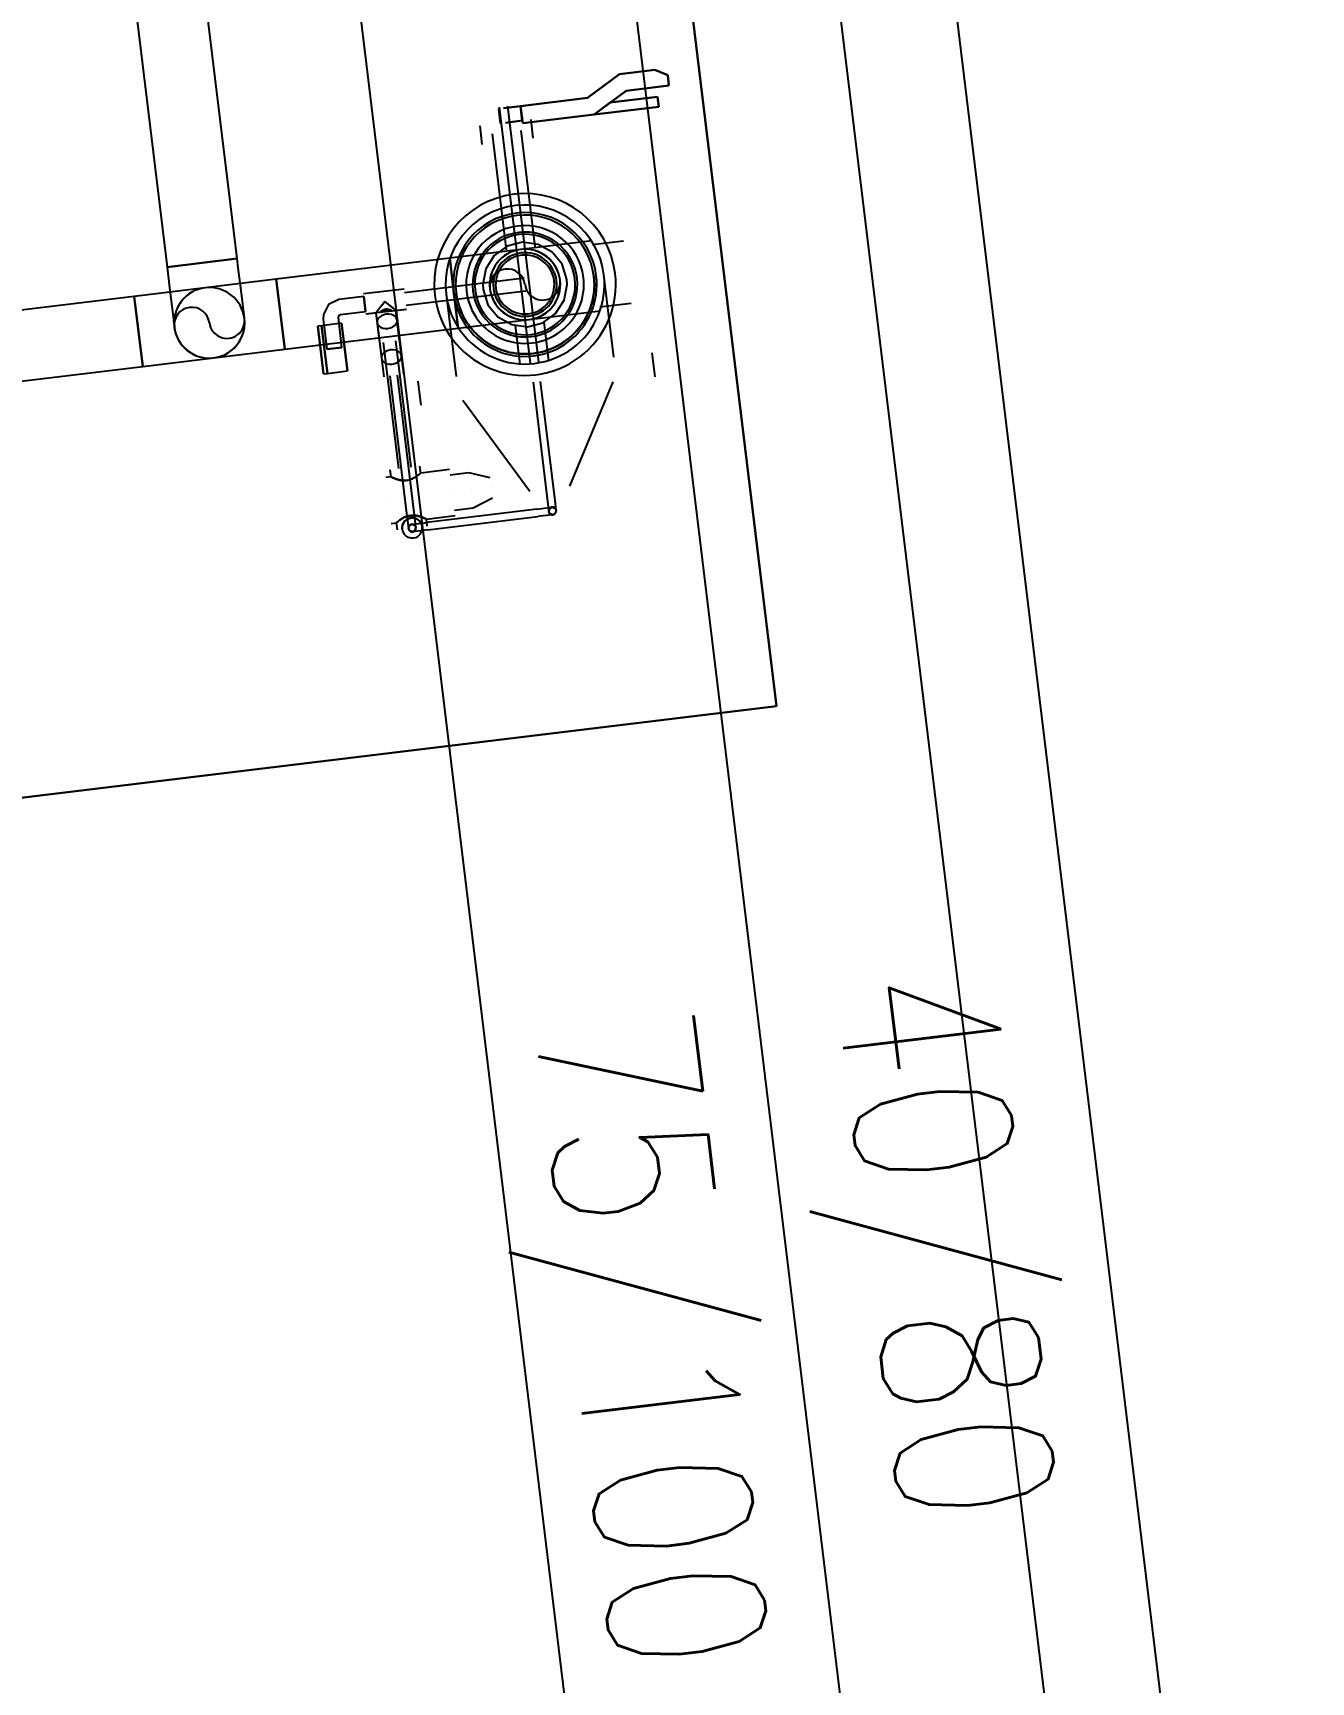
# Model space of a CAD drawing. Header units: millimetres. Extents: x 400382 to 401276, y 4543898 to 4544126.
# Drawn here: x 400461.587 to 400463.195, y 4544068.945 to 4544071.019 of the extents above; entities that cross this region are included whole.
import ezdxf
from ezdxf.enums import TextEntityAlignment as Align

# ---------------------------------------------------------------- set-up
doc = ezdxf.new("R2010")
doc.units = ezdxf.units.MM
doc.linetypes.add('AKS', pattern=[3, 2.5, -0.25, 0, -0.25])
doc.linetypes.add('HIDDEN', pattern=[0.375, 0.25, -0.125])
for name, color, linetype in [('aks prota', 2, 'AKS'), ('kiriş boyutu prota', 6, 'Continuous'), ('kiriş prota', 6, 'Continuous'), ('kolon tarama prota', 252, 'Continuous'), ('merdiven prota', 2, 'Continuous')]:
    doc.layers.add(name, color=color, linetype=linetype)
doc.styles.add('TKIRIS', font='romanstw.shx')

# ---------------------------------------------------------------- blocks, each defined once
blk = doc.blocks.new('17.60 mekanik')
at = {"layer": 'kolon tarama prota'}
for p, q in [((137336.75, 64365.51), (137231.25, 64442.17)), ((137424.17, 64376.86), (137335.17, 64441.51)), ((137335.17, 64441.51), (137424.17, 64376.86)), ((137226.02, 64434.98), (137331.53, 64358.32)), ((137355.15, 64420.18), (137352.5, 64416.54)), ((137352.5, 64416.54), (137355.15, 64420.18)), ((137354.61, 64415.73), (137357.8, 64420.13)), ((137357.8, 64420.13), (137354.61, 64415.73)), ((137356.75, 64420.89), (137355.15, 64420.18)), ((137355.15, 64420.18), (137356.75, 64420.89)), ((137355.15, 64420.18), (137355.15, 64420.18)), ((137357.8, 64420.13), (137356.75, 64420.89)), ((137356.75, 64420.89), (137357.8, 64420.13)), ((137356.75, 64420.89), (137356.75, 64420.89)), ((137357.8, 64420.13), (137357.8, 64420.13)), ((137354.09, 64410.75), (137358.89, 64417.36)), ((137358.89, 64417.36), (137354.09, 64410.75)), ((137357.87, 64418.1), (137354.35, 64413.24)), ((137354.35, 64413.24), (137357.87, 64418.1)), ((137358.89, 64417.36), (137357.87, 64418.1)), ((137357.87, 64418.1), (137358.89, 64417.36)), ((137357.87, 64418.1), (137357.87, 64418.1)), ((137358.89, 64417.36), (137358.89, 64417.36)), ((137352.5, 64416.54), (137351.98, 64411.56)), ((137351.98, 64411.56), (137352.5, 64416.54)), ((137352.5, 64416.54), (137352.5, 64416.54)), ((137354.09, 64410.75), (137354.61, 64415.73)), ((137354.61, 64415.73), (137354.09, 64410.75)), ((137354.61, 64415.73), (137354.61, 64415.73)), ((137354.35, 64413.24), (137354.09, 64410.75)), ((137354.09, 64410.75), (137354.35, 64413.24)), ((137354.35, 64413.24), (137354.35, 64413.24)), ((137351.98, 64411.56), (137346.98, 64404.69)), ((137346.98, 64404.69), (137351.98, 64411.56)), ((137351.98, 64411.56), (137351.98, 64411.56)), ((137348.75, 64403.41), (137354.09, 64410.75)), ((137354.09, 64410.75), (137348.75, 64403.41)), ((137354.09, 64410.75), (137354.09, 64410.75)), ((137354.09, 64410.75), (137354.09, 64410.75)), ((137345.56, 64403.07), (137345.56, 64403.07)), ((137345.56, 64403.07), (137345.56, 64403.07)), ((137345.56, 64403.07), (137345.56, 64403.07)), ((137345.56, 64403.07), (137345.56, 64403.07)), ((137346.98, 64404.69), (137345.72, 64402.95)), ((137345.72, 64402.95), (137346.98, 64404.69)), ((137345.72, 64402.95), (137345.72, 64402.95)), ((137372.13, 64384.44), (137345.88, 64403.51)), ((137348.47, 64401.63), (137345.88, 64403.51)), ((137346.98, 64404.69), (137348.75, 64403.41)), ((137348.75, 64403.41), (137346.98, 64404.69)), ((137346.98, 64404.69), (137346.98, 64404.69)), ((137346.98, 64404.69), (137346.98, 64404.69)), ((137346.98, 64404.69), (137348.48, 64403.6)), ((137348.48, 64403.6), (137346.98, 64404.69)), ((137348.48, 64403.6), (137347.22, 64401.86)), ((137347.22, 64401.86), (137348.48, 64403.6)), ((137348.48, 64403.6), (137348.48, 64403.6)), ((137348.75, 64403.41), (137348.75, 64403.41)), ((137350.06, 64403.81), (137349.13, 64404.49)), ((137351.03, 64403.11), (137350.1, 64403.78)), ((137345.23, 64402.62), (137371.49, 64383.55)), ((137345.23, 64402.62), (137347.82, 64400.74)), ((137345.33, 64402.41), (137346.83, 64401.33)), ((137347.22, 64401.86), (137347.22, 64401.86)), ((137347.22, 64401.86), (137347.22, 64401.86)), ((137347.22, 64401.86), (137347.22, 64401.86)), ((137348.15, 64401.18), (137348.15, 64401.18)), ((137348.15, 64401.18), (137348.15, 64401.18)), ((137348.15, 64401.18), (137348.15, 64401.18)), ((137348.15, 64401.18), (137348.15, 64401.18)), ((137348.19, 64401.15), (137348.19, 64401.15)), ((137348.19, 64401.15), (137348.19, 64401.15)), ((137348.19, 64401.15), (137348.19, 64401.15)), ((137348.19, 64401.15), (137348.19, 64401.15)), ((137361.15, 64394.01), (137349.27, 64402.64)), ((137345.31, 64399.23), (137346.24, 64398.56)), ((137346.28, 64398.53), (137347.21, 64397.85)), ((137347.11, 64399.67), (137358.99, 64391.03)), ((137349.12, 64400.48), (137349.12, 64400.48)), ((137349.12, 64400.48), (137349.12, 64400.48)), ((137365.49, 64399.7), (137354.91, 64385.14)), ((137368.93, 64396.87), (137368.93, 64396.87)), ((137368.93, 64396.87), (137368.93, 64396.87)), ((137369.09, 64397.09), (137369.09, 64397.09)), ((137369.09, 64397.09), (137369.09, 64397.09)), ((137378.12, 64391.77), (137369.68, 64397.9)), ((137362.11, 64379.92), (137372.69, 64394.48)), ((137383.44, 64393.89), (137380.97, 64395.68)), ((137360.07, 64392.52), (137360.07, 64392.52)), ((137360.07, 64392.52), (137360.07, 64392.52)), ((137363.16, 64390.28), (137354.24, 64378)), ((137363.16, 64390.28), (137354.24, 64378)), ((137355.52, 64377.07), (137364.44, 64389.34)), ((137355.52, 64377.07), (137364.44, 64389.34)), ((137363.8, 64389.81), (137363.8, 64389.81)), ((137363.8, 64389.81), (137363.8, 64389.81)), ((137363.8, 64389.81), (137363.8, 64389.81)), ((137363.8, 64389.81), (137363.8, 64389.81)), ((137372.89, 64385.48), (137368.91, 64388.37)), ((137386.23, 64376.66), (137380.32, 64389.59)), ((137367.83, 64386.89), (137367.83, 64386.89)), ((137367.83, 64386.89), (137367.83, 64386.89)), ((137354.91, 64385.14), (137341.98, 64367.34)), ((137354.91, 64385.14), (137358.51, 64382.53)), ((137358.51, 64382.53), (137354.91, 64385.14)), ((137366.74, 64385.4), (137370.73, 64382.5)), ((137358.51, 64382.53), (137358.51, 64382.53)), ((137358.51, 64382.53), (137358.51, 64382.53)), ((137358.51, 64382.53), (137362.11, 64379.92)), ((137362.11, 64379.92), (137358.51, 64382.53)), ((137358.67, 64382.75), (137358.67, 64382.75)), ((137358.67, 64382.75), (137358.67, 64382.75)), ((137371.81, 64383.99), (137371.81, 64383.99)), ((137371.81, 64383.99), (137371.81, 64383.99)), ((137371.81, 64383.99), (137371.81, 64383.99)), ((137371.81, 64383.99), (137371.81, 64383.99)), ((137372.24, 64383.68), (137372.24, 64383.68)), ((137372.24, 64383.68), (137372.24, 64383.68)), ((137372.24, 64383.68), (137372.24, 64383.68)), ((137372.24, 64383.68), (137372.24, 64383.68)), ((137373.5, 64382.18), (137385.71, 64373.31)), ((137373.78, 64382.56), (137373.78, 64382.56)), ((137373.78, 64382.56), (137373.78, 64382.56)), ((137386.27, 64374.08), (137374.06, 64382.95)), ((137349.18, 64362.12), (137362.11, 64379.92)), ((137357.92, 64381.72), (137366.37, 64375.58)), ((137374.72, 64381.88), (137374.72, 64381.88)), ((137374.72, 64381.88), (137374.72, 64381.88)), ((137374.72, 64381.88), (137374.72, 64381.88)), ((137374.72, 64381.88), (137374.72, 64381.88)), ((137353.85, 64378.28), (137350.83, 64374.12)), ((137353.85, 64378.28), (137350.83, 64374.12)), ((137347.75, 64271.68), (137424.17, 64376.86)), ((137424.17, 64376.86), (137347.75, 64271.68)), ((137354.84, 64375.32), (137355.91, 64376.79)), ((137354.88, 64377.53), (137354.88, 64377.53)), ((137354.88, 64377.53), (137354.88, 64377.53)), ((137354.88, 64377.53), (137354.88, 64377.53)), ((137354.88, 64377.53), (137354.88, 64377.53)), ((137354.88, 64377.53), (137354.88, 64377.53)), ((137354.88, 64377.53), (137354.88, 64377.53)), ((137354.88, 64377.53), (137354.88, 64377.53)), ((137354.88, 64377.53), (137354.88, 64377.53)), ((137355.12, 64375.7), (137355.91, 64376.79)), ((137358.21, 64373.47), (137355.12, 64375.71)), ((137361.68, 64370.94), (137355.12, 64375.71)), ((137424.17, 64376.86), (137424.17, 64376.86)), ((137351.09, 64373.93), (137349.22, 64371.36)), ((137351.09, 64373.93), (137349.22, 64371.36)), ((137352.63, 64372.81), (137351.09, 64373.93)), ((137351.09, 64373.93), (137352.63, 64372.81)), ((137352.63, 64372.81), (137351.09, 64373.93)), ((137351.09, 64373.93), (137352.63, 64372.81)), ((137352.88, 64372.63), (137353.91, 64374.04)), ((137352.88, 64372.63), (137353.63, 64373.66)), ((137353.63, 64373.65), (137356.71, 64371.41)), ((137353.63, 64373.65), (137360.19, 64368.89)), ((137354.38, 64374.68), (137353.91, 64374.04)), ((137353.91, 64374.04), (137354.38, 64374.68)), ((137354.38, 64374.68), (137354.84, 64375.32)), ((137354.84, 64375.32), (137354.38, 64374.68)), ((137354.38, 64374.68), (137354.38, 64374.68)), ((137354.38, 64374.68), (137354.38, 64374.68)), ((137359.77, 64372.33), (137356.11, 64374.99)), ((137369.12, 64374.17), (137383.24, 64372.55)), ((137384.73, 64374.6), (137384.73, 64374.6)), ((137384.73, 64374.6), (137384.73, 64374.6)), ((137350.76, 64370.24), (137352.63, 64372.81)), ((137350.76, 64370.24), (137352.63, 64372.81)), ((137351.86, 64373.37), (137351.86, 64373.37)), ((137351.86, 64373.37), (137351.86, 64373.37)), ((137351.86, 64373.37), (137351.86, 64373.37)), ((137351.86, 64373.37), (137351.86, 64373.37)), ((137354.62, 64372.93), (137358.28, 64370.27)), ((137356.99, 64371.8), (137369.93, 64362.4)), ((137357.46, 64372.44), (137357.46, 64372.44)), ((137357.46, 64372.44), (137357.46, 64372.44)), ((137357.46, 64372.44), (137357.46, 64372.44)), ((137357.46, 64372.44), (137357.46, 64372.44)), ((137370.87, 64363.68), (137357.93, 64373.08)), ((137363.52, 64371.67), (137365.99, 64369.87)), ((137385.51, 64371.68), (137377.3, 64360.38)), ((137351.66, 64369.59), (137350.17, 64367.53)), ((137351.66, 64369.59), (137350.17, 64367.53)), ((137353.91, 64367.56), (137350.83, 64369.8)), ((137353.91, 64367.56), (137350.83, 64369.8)), ((137351.66, 64369.59), (137356.54, 64366.04)), ((137356.54, 64366.04), (137351.66, 64369.59)), ((137351.66, 64369.59), (137356.54, 64366.04)), ((137356.54, 64366.04), (137351.66, 64369.59)), ((137360.65, 64369.53), (137374.74, 64359.29)), ((137360.93, 64369.92), (137360.93, 64369.92)), ((137360.93, 64369.92), (137360.93, 64369.92)), ((137360.93, 64369.92), (137360.93, 64369.92)), ((137360.93, 64369.92), (137360.93, 64369.92)), ((137375.3, 64360.07), (137361.21, 64370.3)), ((137378.62, 64370.03), (137376.34, 64368.52)), ((137378.07, 64359.82), (137386.28, 64371.12)), ((137349.71, 64368.26), (137352.79, 64366.02)), ((137349.71, 64368.26), (137352.79, 64366.02)), ((137350.17, 64367.53), (137349.89, 64367.15)), ((137350.17, 64367.53), (137349.89, 64367.15)), ((137350.17, 64367.53), (137355.05, 64363.99)), ((137355.05, 64363.99), (137350.17, 64367.53)), ((137350.17, 64367.53), (137355.05, 64363.99)), ((137355.05, 64363.99), (137350.17, 64367.53)), ((137350.17, 64367.53), (137355.05, 64363.99)), ((137355.05, 64363.99), (137350.17, 64367.53)), ((137350.17, 64367.53), (137355.05, 64363.99)), ((137355.05, 64363.99), (137350.17, 64367.53)), ((137353.91, 64367.56), (137352.79, 64366.02)), ((137352.79, 64366.02), (137353.91, 64367.56)), ((137353.91, 64367.56), (137352.79, 64366.02)), ((137352.79, 64366.02), (137353.91, 64367.56)), ((137376.34, 64368.52), (137374.95, 64366.6)), ((137379.64, 64369.28), (137379.64, 64369.28)), ((137379.64, 64369.28), (137379.64, 64369.28)), ((137379.94, 64365.9), (137380.67, 64368.53)), ((137341.98, 64367.34), (137331.4, 64352.78)), ((137334.14, 64361.92), (137336.75, 64365.51)), ((137336.75, 64365.51), (137334.14, 64361.92)), ((137341.98, 64367.34), (137345.58, 64364.73)), ((137345.58, 64364.73), (137341.98, 64367.34)), ((137349.89, 64367.15), (137354.77, 64363.6)), ((137354.77, 64363.6), (137349.89, 64367.15)), ((137349.89, 64367.15), (137354.77, 64363.6)), ((137354.77, 64363.6), (137349.89, 64367.15)), ((137355.05, 64363.99), (137356.54, 64366.04)), ((137355.05, 64363.99), (137356.54, 64366.04)), ((137374.39, 64367.01), (137372.24, 64364.06)), ((137378.14, 64367.21), (137378.14, 64367.21)), ((137378.14, 64367.21), (137378.14, 64367.21)), ((137378.14, 64367.21), (137378.14, 64367.21)), ((137378.14, 64367.21), (137378.14, 64367.21)), ((137378.55, 64363.99), (137379.94, 64365.9)), ((137345.58, 64364.73), (137345.58, 64364.73)), ((137345.58, 64364.73), (137345.58, 64364.73)), ((137345.58, 64364.73), (137349.18, 64362.12)), ((137349.18, 64362.12), (137345.58, 64364.73)), ((137354.77, 64363.6), (137355.05, 64363.99)), ((137354.77, 64363.6), (137355.05, 64363.99)), ((137372.24, 64364.06), (137371.52, 64364.58)), ((137376.75, 64365.3), (137376.75, 64365.3)), ((137376.75, 64365.3), (137376.75, 64365.3)), ((137376.75, 64365.3), (137376.75, 64365.3)), ((137376.75, 64365.3), (137376.75, 64365.3)), ((137376.96, 64360.62), (137379.11, 64363.58)), ((137331.53, 64358.32), (137334.14, 64361.92)), ((137334.14, 64361.92), (137331.53, 64358.32)), ((137334.14, 64361.92), (137334.14, 64361.92)), ((137334.14, 64361.92), (137334.14, 64361.92)), ((137338.6, 64347.56), (137349.18, 64362.12)), ((137369.28, 64361.5), (137370, 64360.97)), ((137370.4, 64363.04), (137370.4, 64363.04)), ((137370.4, 64363.04), (137370.4, 64363.04)), ((137370.4, 64363.04), (137370.4, 64363.04)), ((137370.4, 64363.04), (137370.4, 64363.04)), ((137370, 64360.98), (137369.63, 64360.46)), ((137377.68, 64360.1), (137376.96, 64360.63)), ((137377.31, 64359.59), (137377.31, 64359.59)), ((137377.31, 64359.59), (137377.31, 64359.59)), ((137371.99, 64358.75), (137371.99, 64358.75)), ((137371.99, 64358.75), (137371.99, 64358.75)), ((137374.35, 64357.03), (137374.73, 64357.54)), ((137374.72, 64357.54), (137375.44, 64357.02)), ((137375.82, 64357.53), (137375.82, 64357.53)), ((137375.82, 64357.53), (137375.82, 64357.53)), ((137331.4, 64352.78), (137318.47, 64334.98)), ((137331.4, 64352.78), (137335, 64350.17)), ((137335, 64350.17), (137331.4, 64352.78)), ((137335, 64350.17), (137338.6, 64347.56)), ((137338.6, 64347.56), (137335, 64350.17)), ((137335, 64350.17), (137335, 64350.17)), ((137335, 64350.17), (137335, 64350.17)), ((137325.66, 64329.76), (137338.6, 64347.56))]:
    blk.add_line(p, q, dxfattribs=at)
at = {"layer": 'kolon tarama prota', "extrusion": (0, 0, -1)}
for p, q in [((137365.88, 64399.42), (137368.21, 64402.64)), ((137371.42, 64400.3), (137371.42, 64400.3)), ((137371.42, 64400.3), (137371.42, 64400.3)), ((137369.09, 64397.09), (137369.09, 64397.09)), ((137369.09, 64397.09), (137369.09, 64397.09)), ((137374.63, 64397.97), (137372.3, 64394.76))]:
    blk.add_line(p, q, dxfattribs=at)
at = {"layer": 'kolon tarama prota', "flags": 128}
for points in [[(137366.92, 64394.11), (137365.12, 64394.96), (137363.13, 64395.08), (137361.24, 64394.47), (137359.7, 64393.2), (137358.74, 64391.45), (137358.5, 64389.47), (137358.99, 64387.54), (137360.17, 64385.93), (137360.68, 64385.51)], [(137360.68, 64385.51), (137362.48, 64384.66), (137364.47, 64384.54), (137366.36, 64385.15), (137367.9, 64386.43), (137368.86, 64388.17), (137369.1, 64390.15), (137368.61, 64392.08), (137367.43, 64393.69), (137366.92, 64394.11)], [(137387.29, 64373.33), (137386.93, 64373.59), (137386.27, 64374.08)], [(137385.51, 64371.68), (137386.24, 64372.68), (137386.62, 64373.21), (137386.63, 64373.22)], [(137385.71, 64373.31), (137386.49, 64372.74), (137386.73, 64372.56)], [(137387.4, 64372.66), (137387.13, 64372.3), (137386.45, 64371.36), (137386.28, 64371.12)], [(137386.73, 64372.56), (137386.54, 64372.97), (137386.63, 64373.22)], [(137386.63, 64373.22), (137387.04, 64373.42), (137387.29, 64373.33)], [(137387.4, 64372.66), (137386.99, 64372.47), (137386.73, 64372.56)], [(137387.29, 64373.33), (137387.49, 64372.92), (137387.4, 64372.66)], [(137349.22, 64371.36), (137348.8, 64370), (137349.29, 64368.66), (137349.71, 64368.26)], [(137349.22, 64371.36), (137348.8, 64370), (137349.29, 64368.66), (137349.71, 64368.26)], [(137350.83, 64369.8), (137350.7, 64370.07), (137350.76, 64370.24)], [(137350.83, 64369.8), (137350.7, 64370.07), (137350.76, 64370.24)], [(137342.9, 64361.05), (137342.52, 64361.32), (137341.42, 64362.12), (137339.75, 64363.34), (137337.7, 64364.82), (137336.75, 64365.51)], [(137374.74, 64359.29), (137375.74, 64358.57), (137376.27, 64358.19), (137376.28, 64358.18)], [(137376.84, 64358.95), (137376.47, 64359.21), (137375.54, 64359.89), (137375.3, 64360.07)], [(137376.18, 64358.84), (137376.45, 64359.21), (137377.12, 64360.14), (137377.3, 64360.38)], [(137378.07, 64359.82), (137377.34, 64358.82), (137376.96, 64358.3), (137376.95, 64358.28)], [(137331.53, 64358.32), (137333.66, 64356.77), (137335.53, 64355.42), (137336.9, 64354.42), (137337.6, 64353.91), (137337.68, 64353.85)], [(137376.28, 64358.18), (137376.09, 64358.59), (137376.18, 64358.84)], [(137376.18, 64358.84), (137376.59, 64359.04), (137376.84, 64358.95)], [(137376.95, 64358.28), (137376.54, 64358.09), (137376.28, 64358.18)], [(137376.84, 64358.95), (137377.04, 64358.53), (137376.95, 64358.28)]]:
    blk.add_lwpolyline(points, dxfattribs=at)
at = {"layer": 'kolon tarama prota'}
for centre, radius, start, end in [((137363.8, 64389.81), 11.43, 54.0001, 234.0001), ((137363.8, 64389.81), 11.43, 54.0001, 234.0001), ((137363.8, 64389.81), 11.43, 54.0001, 234.0001), ((137363.8, 64389.81), 11.43, 54.0001, 234.0001), ((137363.8, 64389.81), 10, 54.0001, 234.0001), ((137363.8, 64389.81), 10, 54.0001, 234.0001), ((137363.8, 64389.81), 10, 54.0001, 234.0001), ((137363.8, 64389.81), 10, 54.0001, 234.0001), ((137363.8, 64389.81), 9.04, 54.0001, 234.0001), ((137363.8, 64389.81), 9.04, 54.0001, 234.0001), ((137363.8, 64389.81), 8.73, 54.0001, 234.0001), ((137363.8, 64389.81), 8.73, 54.0001, 234.0001), ((137363.8, 64389.81), 11.43, 234.0001, 54.0001), ((137363.8, 64389.81), 11.43, 234.0001, 54.0001), ((137363.8, 64389.81), 11.43, 234.0001, 54.0001), ((137363.8, 64389.81), 11.43, 234.0001, 54.0001), ((137363.8, 64389.81), 7.41, 54.0001, 234.0001), ((137363.8, 64389.81), 7.41, 54.0001, 234.0001), ((137363.8, 64389.81), 7.41, 54.0001, 234.0001), ((137363.8, 64389.81), 7.41, 54.0001, 234.0001), ((137363.8, 64389.81), 10, 234.0001, 54.0001), ((137363.8, 64389.81), 10, 234.0001, 54.0001), ((137363.8, 64389.81), 10, 234.0001, 54.0001), ((137363.8, 64389.81), 10, 234.0001, 54.0001), ((137363.8, 64389.81), 9.04, 234.0001, 54.0001), ((137363.8, 64389.81), 9.04, 234.0001, 54.0001), ((137363.8, 64389.81), 8.73, 234.0001, 54.0001), ((137363.8, 64389.81), 8.73, 234.0001, 54.0001), ((137363.8, 64389.81), 6.6, 324.0001, 144.0001), ((137363.8, 64389.81), 6.6, 324.0001, 144.0001), ((137363.8, 64389.81), 6.32, 324.0001, 144.0001), ((137363.8, 64389.81), 6.32, 324.0001, 144.0001), ((137363.8, 64389.81), 7.41, 234.0001, 54.0001), ((137363.8, 64389.81), 7.41, 234.0001, 54.0001), ((137363.8, 64389.81), 7.41, 234.0001, 54.0001), ((137363.8, 64389.81), 7.41, 234.0001, 54.0001), ((137363.8, 64389.81), 6.6, 144.0001, 324.0001), ((137363.8, 64389.81), 6.6, 144.0001, 324.0001), ((137363.8, 64389.81), 6.32, 144.0001, 324.0001), ((137363.8, 64389.81), 6.32, 144.0001, 324.0001), ((137363.8, 64389.81), 4.45, 54.0001, 234.0001), ((137363.8, 64389.81), 4.45, 144, 324), ((137363.8, 64389.81), 4.44, 144, 324), ((137363.8, 64389.81), 4.45, 144, 324), ((137363.8, 64389.81), 4.45, 144, 324), ((137363.8, 64389.81), 4.45, 144, 324), ((137363.8, 64389.81), 4, 54.0001, 234.0001), ((137363.8, 64389.81), 4, 54.0001, 234.0001), ((137363.8, 64389.81), 4, 54.0001, 234.0001), ((137363.8, 64389.81), 4, 54.0001, 234.0001), ((137363.8, 64389.81), 4, 54.0001, 234.0001), ((137363.8, 64389.81), 4, 54.0001, 234.0001), ((137363.8, 64389.81), 4, 54.0001, 234.0001), ((137363.8, 64389.81), 4, 54.0001, 234.0001), ((137363.8, 64389.81), 4.44, 324, 144), ((137363.8, 64389.81), 4.45, 324, 144), ((137363.8, 64389.81), 4.44, 324, 144), ((137363.8, 64389.81), 4.44, 324, 144), ((137363.8, 64389.81), 4.44, 324, 144), ((137363.8, 64389.81), 4, 324.0001, 144.0001), ((137363.8, 64389.81), 4, 324.0001, 144.0001), ((137363.8, 64389.81), 4, 324.0001, 144.0001), ((137363.8, 64389.81), 4, 324.0001, 144.0001), ((137363.8, 64389.81), 4, 324.0001, 144.0001), ((137363.8, 64389.81), 3.7, 324.0001, 144.0001), ((137363.8, 64389.81), 3.7, 324.0001, 144.0001), ((137363.8, 64389.81), 4.44, 234.0001, 54.0001), ((137363.8, 64389.81), 4, 234.0001, 54.0001), ((137363.8, 64389.81), 4, 234.0001, 54.0001), ((137363.8, 64389.81), 4, 234.0001, 54.0001), ((137363.8, 64389.81), 4, 234.0001, 54.0001), ((137363.8, 64389.81), 4, 234.0001, 54.0001), ((137363.8, 64389.81), 4, 234.0001, 54.0001), ((137363.8, 64389.81), 4, 234.0001, 54.0001), ((137363.8, 64389.81), 4, 234.0001, 54.0001), ((137365.11, 64391.61), 2.22, 234, 54), ((137365.11, 64391.61), 2.22, 234, 54), ((137365.11, 64391.61), 2.22, 234, 54), ((137365.11, 64391.61), 2.22, 234, 54), ((137365.11, 64391.61), 2.22, 234, 54), ((137363.8, 64389.81), 4, 144.0001, 324.0001), ((137363.8, 64389.81), 4, 144.0001, 324.0001), ((137363.8, 64389.81), 4, 144.0001, 324.0001), ((137363.8, 64389.81), 4, 144.0001, 324.0001), ((137363.8, 64389.81), 4, 144.0001, 324.0001), ((137363.8, 64389.81), 3.7, 144.0001, 324.0001), ((137363.8, 64389.81), 3.7, 144.0001, 324.0001), ((137362.49, 64388.01), 2.22, 54, 234), ((137362.49, 64388.01), 2.22, 54, 234), ((137362.49, 64388.01), 2.22, 54, 234), ((137362.49, 64388.01), 2.22, 54, 234), ((137362.49, 64388.01), 2.22, 54, 234), ((137387.01, 64372.94), 0.476, 54.0001, 234.0001), ((137387.01, 64372.94), 0.476, 144.0001, 324.0001), ((137387.01, 64372.94), 0.476, 324.0001, 144.0001), ((137387.01, 64372.94), 0.476, 234.0001, 54.0001), ((137340.29, 64357.45), 4.44, 54.0001, 234.0001), ((137340.29, 64357.45), 4.44, 324, 144), ((137340.29, 64357.45), 4.44, 324.0001, 144.0001), ((137340.29, 64357.45), 4.45, 144, 324), ((137340.29, 64357.45), 4.44, 144.0001, 324.0001), ((137340.29, 64357.45), 4.45, 234.0001, 54.0001), ((137341.6, 64359.25), 2.22, 234, 54), ((137376.56, 64358.56), 1.27, 54.0001, 234.0001), ((137376.56, 64358.56), 1.27, 54.0001, 234.0001), ((137376.56, 64358.56), 1.27, 234.0001, 54.0001), ((137376.56, 64358.56), 1.27, 234.0001, 54.0001), ((137338.98, 64355.65), 2.22, 54, 234), ((137376.56, 64358.56), 0.476, 54.0001, 234.0001), ((137376.56, 64358.56), 0.476, 144.0001, 324.0001), ((137376.56, 64358.56), 0.476, 324.0001, 144.0001), ((137376.56, 64358.56), 0.476, 234.0001, 54.0001)]:
    blk.add_arc(centre, radius, start, end, dxfattribs=at)
for centre, start_param, end_param in [((137355.37, 64373.96), 4.712389, 7.853982), ((137355.37, 64373.96), 1.570796, 4.712389), ((137359.03, 64371.3), 4.712389, 7.853982), ((137359.03, 64371.3), 1.570796, 4.712389)]:
    blk.add_ellipse(centre, major_axis=(-0.75, -1.03), ratio=0.707107, start_param=start_param, end_param=end_param, dxfattribs=at)
for points, knots in [([(137370.86, 64384.68), (137371.16, 64385.08), (137371.67, 64385.93), (137372.2, 64387.28), (137372.49, 64388.66), (137372.59, 64390.47), (137372.32, 64391.96), (137371.91, 64393.05), (137371.74, 64393.45), (137371.6, 64393.74), (137371.45, 64394.02), (137371.29, 64394.31), (137371.12, 64394.59), (137370.96, 64394.81), (137370.83, 64394.99), (137370.69, 64395.18), (137370.51, 64395.4), (137370.28, 64395.67), (137370.04, 64395.92), (137369.78, 64396.17), (137369.42, 64396.49), (137369.13, 64396.72), (137368.93, 64396.87)], [0, 0, 0, 0, 0.1, 0.2, 0.3, 0.4, 0.6, 0.65, 0.675, 0.7, 0.725, 0.75, 0.775, 0.8, 0.8125, 0.825, 0.85, 0.875, 0.9, 0.925, 0.95, 1, 1, 1, 1]), ([(137368.93, 64396.87), (137369.13, 64396.72), (137369.42, 64396.49), (137369.78, 64396.17), (137370.04, 64395.92), (137370.28, 64395.67), (137370.51, 64395.4), (137370.72, 64395.13), (137370.93, 64394.86), (137371.12, 64394.59), (137371.29, 64394.31), (137371.45, 64394.02), (137371.6, 64393.74), (137371.74, 64393.45), (137371.91, 64393.05), (137372.17, 64392.35), (137372.43, 64391.32), (137372.56, 64390.01), (137372.49, 64388.66), (137372.2, 64387.28), (137371.67, 64385.93), (137371.16, 64385.08), (137370.86, 64384.68)], [0, 0, 0, 0, 0.05, 0.075, 0.1, 0.125, 0.15, 0.175, 0.2, 0.225, 0.25, 0.275, 0.3, 0.325, 0.35, 0.4, 0.5, 0.6, 0.7, 0.8, 0.9, 1, 1, 1, 1]), ([(137370.86, 64384.68), (137370.57, 64384.28), (137369.93, 64383.53), (137368.8, 64382.6), (137367.58, 64381.9), (137365.89, 64381.25), (137364.39, 64381.05), (137363.22, 64381.09), (137362.8, 64381.13), (137362.48, 64381.18), (137362.16, 64381.23), (137361.84, 64381.3), (137361.52, 64381.38), (137361.25, 64381.46), (137361.04, 64381.53), (137360.83, 64381.6), (137360.56, 64381.7), (137360.24, 64381.84), (137359.92, 64381.99), (137359.6, 64382.16), (137359.19, 64382.4), (137358.88, 64382.6), (137358.67, 64382.75)], [0, 0, 0, 0, 0.1, 0.2, 0.3, 0.4, 0.6, 0.65, 0.675, 0.7, 0.725, 0.75, 0.775, 0.8, 0.8125, 0.825, 0.85, 0.875, 0.9, 0.925, 0.95, 1, 1, 1, 1]), ([(137358.67, 64382.75), (137358.88, 64382.6), (137359.19, 64382.4), (137359.6, 64382.16), (137359.92, 64381.99), (137360.24, 64381.84), (137360.56, 64381.7), (137360.88, 64381.58), (137361.2, 64381.47), (137361.52, 64381.38), (137361.84, 64381.3), (137362.16, 64381.23), (137362.48, 64381.18), (137362.8, 64381.13), (137363.22, 64381.09), (137363.97, 64381.06), (137365.04, 64381.14), (137366.32, 64381.41), (137367.58, 64381.9), (137368.8, 64382.6), (137369.93, 64383.53), (137370.57, 64384.28), (137370.86, 64384.68)], [0, 0, 0, 0, 0.05, 0.075, 0.1, 0.125, 0.15, 0.175, 0.2, 0.225, 0.25, 0.275, 0.3, 0.325, 0.35, 0.4, 0.5, 0.6, 0.7, 0.8, 0.9, 1, 1, 1, 1]), ([(137353.35, 64375.43), (137353.44, 64375.44), (137353.62, 64375.47), (137353.83, 64375.5), (137354.01, 64375.53), (137354.13, 64375.55), (137354.24, 64375.57), (137354.32, 64375.58), (137354.38, 64375.59), (137354.44, 64375.6), (137354.51, 64375.61), (137354.61, 64375.63), (137354.7, 64375.64), (137354.76, 64375.65), (137354.81, 64375.66), (137354.85, 64375.66), (137354.91, 64375.67), (137354.98, 64375.68), (137355.04, 64375.69), (137355.09, 64375.7), (137355.12, 64375.7), (137355.12, 64375.7), (137355.12, 64375.7), (137355.09, 64375.7), (137355.04, 64375.69), (137354.98, 64375.68), (137354.91, 64375.67), (137354.85, 64375.66), (137354.81, 64375.66), (137354.76, 64375.65), (137354.7, 64375.64), (137354.61, 64375.63), (137354.51, 64375.61), (137354.44, 64375.6), (137354.38, 64375.59), (137354.32, 64375.58), (137354.24, 64375.57), (137354.13, 64375.55), (137354.01, 64375.53), (137353.83, 64375.5), (137353.62, 64375.47), (137353.44, 64375.44), (137353.35, 64375.43)], [0, 0, 0, 0, 0.055556, 0.111111, 0.138889, 0.166667, 0.194444, 0.208333, 0.222222, 0.236111, 0.25, 0.277778, 0.305556, 0.319444, 0.333333, 0.347222, 0.361111, 0.388889, 0.416667, 0.444444, 0.472222, 0.5, 0.527778, 0.555556, 0.583333, 0.611111, 0.638889, 0.652778, 0.666667, 0.680556, 0.694444, 0.722222, 0.75, 0.763889, 0.777778, 0.791667, 0.805556, 0.833333, 0.861111, 0.888889, 0.944444, 1, 1, 1, 1]), ([(137353.35, 64375.43), (137353.36, 64375.34), (137353.39, 64375.16), (137353.43, 64374.94), (137353.45, 64374.77), (137353.47, 64374.64), (137353.49, 64374.54), (137353.5, 64374.46), (137353.51, 64374.4), (137353.52, 64374.34), (137353.53, 64374.26), (137353.55, 64374.17), (137353.56, 64374.08), (137353.57, 64374.01), (137353.58, 64373.97), (137353.59, 64373.92), (137353.6, 64373.87), (137353.61, 64373.8), (137353.62, 64373.74), (137353.62, 64373.69), (137353.63, 64373.66), (137353.63, 64373.65), (137353.63, 64373.66), (137353.62, 64373.69), (137353.62, 64373.73), (137353.61, 64373.8), (137353.6, 64373.87), (137353.59, 64373.92), (137353.58, 64373.97), (137353.57, 64374.01), (137353.56, 64374.08), (137353.55, 64374.17), (137353.53, 64374.26), (137353.52, 64374.34), (137353.51, 64374.4), (137353.5, 64374.46), (137353.49, 64374.54), (137353.47, 64374.64), (137353.45, 64374.77), (137353.43, 64374.94), (137353.39, 64375.16), (137353.36, 64375.34), (137353.35, 64375.43)], [0, 0, 0, 0, 0.055556, 0.111111, 0.138889, 0.166667, 0.194444, 0.208333, 0.222222, 0.236111, 0.25, 0.277778, 0.305556, 0.319444, 0.333333, 0.347222, 0.361111, 0.388889, 0.416667, 0.444444, 0.472222, 0.5, 0.527778, 0.555556, 0.583333, 0.611111, 0.638889, 0.652778, 0.666667, 0.680556, 0.694444, 0.722222, 0.75, 0.763889, 0.777778, 0.791667, 0.805556, 0.833333, 0.861111, 0.888889, 0.944444, 1, 1, 1, 1]), ([(137354.15, 64374.84), (137354.13, 64374.82), (137354.1, 64374.77), (137354.06, 64374.69), (137354.03, 64374.62), (137354.01, 64374.57), (137353.99, 64374.51), (137353.97, 64374.45), (137353.95, 64374.35), (137353.93, 64374.25), (137353.92, 64374.17), (137353.92, 64374.12), (137353.91, 64374.09), (137353.91, 64374.07), (137353.91, 64374.05), (137353.91, 64374.04), (137353.91, 64374.04)], [0, 0, 0, 0, 0.071429, 0.142857, 0.214286, 0.25, 0.285714, 0.357143, 0.428571, 0.571429, 0.678571, 0.732143, 0.785714, 0.839286, 0.892857, 1, 1, 1, 1]), ([(137353.91, 64374.04), (137353.91, 64374.04), (137353.91, 64374.05), (137353.92, 64374.13), (137353.93, 64374.24), (137353.95, 64374.36), (137353.97, 64374.46), (137353.99, 64374.52), (137354, 64374.56), (137354.02, 64374.61), (137354.05, 64374.67), (137354.09, 64374.75), (137354.12, 64374.81), (137354.15, 64374.84)], [0, 0, 0, 0, 0.142857, 0.285714, 0.428571, 0.571429, 0.678571, 0.705357, 0.732143, 0.785714, 0.839286, 0.892857, 1, 1, 1, 1]), ([(137354.15, 64374.84), (137354.17, 64374.87), (137354.21, 64374.92), (137354.27, 64374.98), (137354.33, 64375.03), (137354.37, 64375.07), (137354.42, 64375.1), (137354.47, 64375.14), (137354.56, 64375.19), (137354.65, 64375.24), (137354.72, 64375.27), (137354.77, 64375.29), (137354.79, 64375.3), (137354.82, 64375.31), (137354.84, 64375.32), (137354.84, 64375.32), (137354.84, 64375.32)], [0, 0, 0, 0, 0.071429, 0.142857, 0.214286, 0.25, 0.285714, 0.357143, 0.428571, 0.571429, 0.678571, 0.732143, 0.785714, 0.839286, 0.892857, 1, 1, 1, 1]), ([(137354.84, 64375.32), (137354.84, 64375.32), (137354.83, 64375.32), (137354.76, 64375.29), (137354.66, 64375.24), (137354.55, 64375.18), (137354.46, 64375.13), (137354.41, 64375.1), (137354.38, 64375.07), (137354.34, 64375.04), (137354.29, 64375), (137354.22, 64374.93), (137354.18, 64374.88), (137354.15, 64374.84)], [0, 0, 0, 0, 0.142857, 0.285714, 0.428571, 0.571429, 0.678571, 0.705357, 0.732143, 0.785714, 0.839286, 0.892857, 1, 1, 1, 1]), ([(137371.69, 64362.1), (137371.75, 64362.2), (137371.84, 64362.35), (137371.93, 64362.52), (137371.97, 64362.62), (137372, 64362.7), (137372.03, 64362.77), (137372.06, 64362.87), (137372.09, 64363), (137372.12, 64363.12), (137372.14, 64363.2), (137372.15, 64363.24), (137372.15, 64363.28), (137372.16, 64363.31), (137372.17, 64363.36), (137372.18, 64363.43), (137372.19, 64363.53), (137372.2, 64363.63), (137372.21, 64363.7), (137372.22, 64363.75), (137372.22, 64363.79), (137372.23, 64363.85), (137372.23, 64363.92), (137372.23, 64363.98), (137372.24, 64364.04), (137372.24, 64364.06), (137372.24, 64364.05), (137372.24, 64364.02), (137372.23, 64363.98), (137372.23, 64363.92), (137372.23, 64363.85), (137372.22, 64363.79), (137372.22, 64363.76), (137372.21, 64363.72), (137372.21, 64363.69), (137372.2, 64363.63), (137372.19, 64363.53), (137372.18, 64363.43), (137372.17, 64363.35), (137372.16, 64363.31), (137372.15, 64363.28), (137372.15, 64363.24), (137372.14, 64363.2), (137372.12, 64363.12), (137372.09, 64363), (137372.06, 64362.87), (137372.03, 64362.77), (137372, 64362.7), (137371.97, 64362.62), (137371.93, 64362.52), (137371.84, 64362.35), (137371.75, 64362.2), (137371.69, 64362.1)], [0, 0, 0, 0, 0.055556, 0.083333, 0.097222, 0.111111, 0.125, 0.138889, 0.166667, 0.194444, 0.208333, 0.215278, 0.222222, 0.229167, 0.236111, 0.25, 0.277778, 0.305556, 0.319444, 0.333333, 0.347222, 0.361111, 0.388889, 0.416667, 0.444444, 0.5, 0.527778, 0.555556, 0.583333, 0.611111, 0.638889, 0.652778, 0.666667, 0.673611, 0.680556, 0.694444, 0.722222, 0.75, 0.763889, 0.770833, 0.777778, 0.784722, 0.791667, 0.805556, 0.833333, 0.861111, 0.875, 0.888889, 0.902778, 0.916667, 0.944444, 1, 1, 1, 1]), ([(137371.69, 64362.1), (137371.62, 64362.01), (137371.5, 64361.88), (137371.36, 64361.75), (137371.28, 64361.67), (137371.22, 64361.62), (137371.16, 64361.57), (137371.07, 64361.51), (137370.97, 64361.44), (137370.86, 64361.38), (137370.79, 64361.34), (137370.74, 64361.31), (137370.72, 64361.3), (137370.69, 64361.28), (137370.65, 64361.26), (137370.58, 64361.22), (137370.48, 64361.18), (137370.4, 64361.14), (137370.33, 64361.11), (137370.29, 64361.09), (137370.24, 64361.07), (137370.19, 64361.05), (137370.13, 64361.03), (137370.07, 64361), (137370.02, 64360.98), (137369.99, 64360.97), (137370.01, 64360.98), (137370.03, 64360.99), (137370.07, 64361), (137370.13, 64361.03), (137370.19, 64361.05), (137370.24, 64361.07), (137370.28, 64361.09), (137370.31, 64361.1), (137370.34, 64361.12), (137370.4, 64361.14), (137370.48, 64361.18), (137370.58, 64361.22), (137370.65, 64361.26), (137370.69, 64361.28), (137370.71, 64361.3), (137370.74, 64361.31), (137370.78, 64361.34), (137370.86, 64361.38), (137370.96, 64361.44), (137371.07, 64361.51), (137371.16, 64361.57), (137371.22, 64361.62), (137371.28, 64361.67), (137371.36, 64361.75), (137371.5, 64361.88), (137371.62, 64362.01), (137371.69, 64362.1)], [0, 0, 0, 0, 0.055556, 0.083333, 0.097222, 0.111111, 0.125, 0.138889, 0.166667, 0.194444, 0.208333, 0.215278, 0.222222, 0.229167, 0.236111, 0.25, 0.277778, 0.305556, 0.319444, 0.333333, 0.347222, 0.361111, 0.388889, 0.416667, 0.444444, 0.5, 0.527778, 0.555556, 0.583333, 0.611111, 0.638889, 0.652778, 0.666667, 0.673611, 0.680556, 0.694444, 0.722222, 0.75, 0.763889, 0.770833, 0.777778, 0.784722, 0.791667, 0.805556, 0.833333, 0.861111, 0.875, 0.888889, 0.902778, 0.916667, 0.944444, 1, 1, 1, 1]), ([(137375.27, 64359.5), (137375.21, 64359.4), (137375.12, 64359.25), (137375.04, 64359.08), (137374.99, 64358.98), (137374.96, 64358.9), (137374.93, 64358.83), (137374.9, 64358.73), (137374.87, 64358.6), (137374.84, 64358.48), (137374.83, 64358.4), (137374.82, 64358.36), (137374.81, 64358.32), (137374.8, 64358.29), (137374.79, 64358.24), (137374.78, 64358.17), (137374.77, 64358.07), (137374.76, 64357.97), (137374.75, 64357.9), (137374.75, 64357.85), (137374.74, 64357.81), (137374.74, 64357.75), (137374.73, 64357.68), (137374.73, 64357.62), (137374.73, 64357.56), (137374.72, 64357.54), (137374.72, 64357.55), (137374.73, 64357.58), (137374.73, 64357.62), (137374.73, 64357.68), (137374.74, 64357.75), (137374.74, 64357.81), (137374.75, 64357.84), (137374.75, 64357.88), (137374.75, 64357.91), (137374.76, 64357.97), (137374.77, 64358.07), (137374.78, 64358.17), (137374.79, 64358.25), (137374.8, 64358.29), (137374.81, 64358.32), (137374.82, 64358.36), (137374.83, 64358.4), (137374.84, 64358.48), (137374.87, 64358.6), (137374.9, 64358.73), (137374.93, 64358.83), (137374.96, 64358.9), (137374.99, 64358.98), (137375.04, 64359.08), (137375.12, 64359.25), (137375.21, 64359.4), (137375.27, 64359.5)], [0, 0, 0, 0, 0.055556, 0.083333, 0.097222, 0.111111, 0.125, 0.138889, 0.166667, 0.194444, 0.208333, 0.215278, 0.222222, 0.229167, 0.236111, 0.25, 0.277778, 0.305556, 0.319444, 0.333333, 0.347222, 0.361111, 0.388889, 0.416667, 0.444444, 0.5, 0.527778, 0.555556, 0.583333, 0.611111, 0.638889, 0.652778, 0.666667, 0.673611, 0.680556, 0.694444, 0.722222, 0.75, 0.763889, 0.770833, 0.777778, 0.784722, 0.791667, 0.805556, 0.833333, 0.861111, 0.875, 0.888889, 0.902778, 0.916667, 0.944444, 1, 1, 1, 1]), ([(137375.27, 64359.5), (137375.35, 64359.59), (137375.46, 64359.72), (137375.6, 64359.85), (137375.68, 64359.93), (137375.74, 64359.98), (137375.8, 64360.03), (137375.89, 64360.09), (137376, 64360.16), (137376.11, 64360.22), (137376.18, 64360.26), (137376.22, 64360.29), (137376.25, 64360.3), (137376.28, 64360.32), (137376.32, 64360.34), (137376.38, 64360.38), (137376.48, 64360.42), (137376.57, 64360.46), (137376.63, 64360.49), (137376.68, 64360.51), (137376.72, 64360.53), (137376.77, 64360.55), (137376.83, 64360.57), (137376.89, 64360.6), (137376.95, 64360.62), (137376.97, 64360.63), (137376.96, 64360.62), (137376.93, 64360.61), (137376.89, 64360.6), (137376.83, 64360.57), (137376.77, 64360.55), (137376.72, 64360.53), (137376.68, 64360.51), (137376.65, 64360.5), (137376.62, 64360.48), (137376.57, 64360.46), (137376.48, 64360.42), (137376.38, 64360.38), (137376.32, 64360.34), (137376.28, 64360.32), (137376.25, 64360.3), (137376.22, 64360.29), (137376.18, 64360.26), (137376.11, 64360.22), (137376, 64360.16), (137375.89, 64360.09), (137375.8, 64360.03), (137375.74, 64359.98), (137375.68, 64359.93), (137375.6, 64359.85), (137375.46, 64359.72), (137375.35, 64359.59), (137375.27, 64359.5)], [0, 0, 0, 0, 0.055556, 0.083333, 0.097222, 0.111111, 0.125, 0.138889, 0.166667, 0.194444, 0.208333, 0.215278, 0.222222, 0.229167, 0.236111, 0.25, 0.277778, 0.305556, 0.319444, 0.333333, 0.347222, 0.361111, 0.388889, 0.416667, 0.444444, 0.5, 0.527778, 0.555556, 0.583333, 0.611111, 0.638889, 0.652778, 0.666667, 0.673611, 0.680556, 0.694444, 0.722222, 0.75, 0.763889, 0.770833, 0.777778, 0.784722, 0.791667, 0.805556, 0.833333, 0.861111, 0.875, 0.888889, 0.902778, 0.916667, 0.944444, 1, 1, 1, 1]), ([(137375.54, 64359.31), (137375.48, 64359.23), (137375.38, 64359.06), (137375.3, 64358.78), (137375.29, 64358.49), (137375.33, 64358.24), (137375.39, 64358.08), (137375.43, 64357.98), (137375.47, 64357.92), (137375.51, 64357.84), (137375.58, 64357.76), (137375.67, 64357.65), (137375.76, 64357.58), (137375.82, 64357.53)], [0, 0, 0, 0, 0.142857, 0.285714, 0.428571, 0.571429, 0.678571, 0.705357, 0.732143, 0.785714, 0.839286, 0.892857, 1, 1, 1, 1]), ([(137375.82, 64357.53), (137375.78, 64357.56), (137375.7, 64357.63), (137375.6, 64357.73), (137375.53, 64357.82), (137375.48, 64357.91), (137375.44, 64357.97), (137375.41, 64358.03), (137375.37, 64358.11), (137375.32, 64358.27), (137375.29, 64358.47), (137375.29, 64358.67), (137375.32, 64358.81), (137375.34, 64358.92), (137375.38, 64359.02), (137375.44, 64359.15), (137375.49, 64359.25), (137375.54, 64359.31)], [0, 0, 0, 0, 0.071429, 0.142857, 0.214286, 0.25, 0.285714, 0.321429, 0.357143, 0.428571, 0.571429, 0.678571, 0.732143, 0.785714, 0.839286, 0.892857, 1, 1, 1, 1]), ([(137375.54, 64359.31), (137375.6, 64359.39), (137375.73, 64359.53), (137375.97, 64359.69), (137376.23, 64359.8), (137376.48, 64359.84), (137376.66, 64359.83), (137376.77, 64359.81), (137376.83, 64359.8), (137376.92, 64359.78), (137377.02, 64359.75), (137377.15, 64359.69), (137377.25, 64359.63), (137377.31, 64359.59)], [0, 0, 0, 0, 0.142857, 0.285714, 0.428571, 0.571429, 0.678571, 0.705357, 0.732143, 0.785714, 0.839286, 0.892857, 1, 1, 1, 1]), ([(137377.31, 64359.59), (137377.27, 64359.62), (137377.19, 64359.67), (137377.06, 64359.73), (137376.94, 64359.77), (137376.85, 64359.8), (137376.78, 64359.81), (137376.71, 64359.82), (137376.62, 64359.83), (137376.46, 64359.83), (137376.25, 64359.8), (137376.07, 64359.73), (137375.94, 64359.67), (137375.85, 64359.61), (137375.76, 64359.55), (137375.65, 64359.45), (137375.58, 64359.37), (137375.54, 64359.31)], [0, 0, 0, 0, 0.071429, 0.142857, 0.214286, 0.25, 0.285714, 0.321429, 0.357143, 0.428571, 0.571429, 0.678571, 0.732143, 0.785714, 0.839286, 0.892857, 1, 1, 1, 1])]:
    blk.add_open_spline(points, degree=3, knots=knots, dxfattribs=at)

msp = doc.modelspace()

# ---------------------------------------------------------------- linework, layer by layer
at = {"layer": 'aks prota', "ltscale": 10}
msp.add_line((400470.20358, 4544008.45669), (400458.95268, 4544101.10383), dxfattribs=at)
at = {"layer": 'kiriş prota'}
for p, q in [((400463.14075, 4544067.81976), (400462.14016, 4544076.05922)), ((400462.74367, 4544067.77153), (400461.74308, 4544076.011))]:
    msp.add_line(p, q, dxfattribs=at)
msp.add_lwpolyline([(400461.40055, 4544075.96941), (400462.40114, 4544067.72994)], dxfattribs=at)
at = {"layer": 'merdiven prota', "linetype": 'HIDDEN', "ltscale": 10}
msp.add_lwpolyline([(400465.76184, 4544071.15949), (400462.78349, 4544070.79973)], dxfattribs=at)

# ---------------------------------------------------------------- block references
at = {"layer": 'merdiven prota', "xscale": 0.01, "yscale": 0.01, "zscale": 0.01, "rotation": 312.9239939588403}
msp.add_blockref('17.60 mekanik', (399055.2216, 4544638.04734), dxfattribs=at)

# ---------------------------------------------------------------- texts
at = {"layer": 'kiriş boyutu prota', "ltscale": 0.05, "style": 'TKIRIS', "width": 0.8}
for s, p in [('40/80', (400462.77958, 4544069.14814)), ('75/100', (400462.41754, 4544068.96094))]:
    msp.add_text(s, height=0.2, rotation=276.92399, dxfattribs=at).set_placement(p, align=Align.MIDDLE_RIGHT)

doc.saveas('drawing.dxf')
